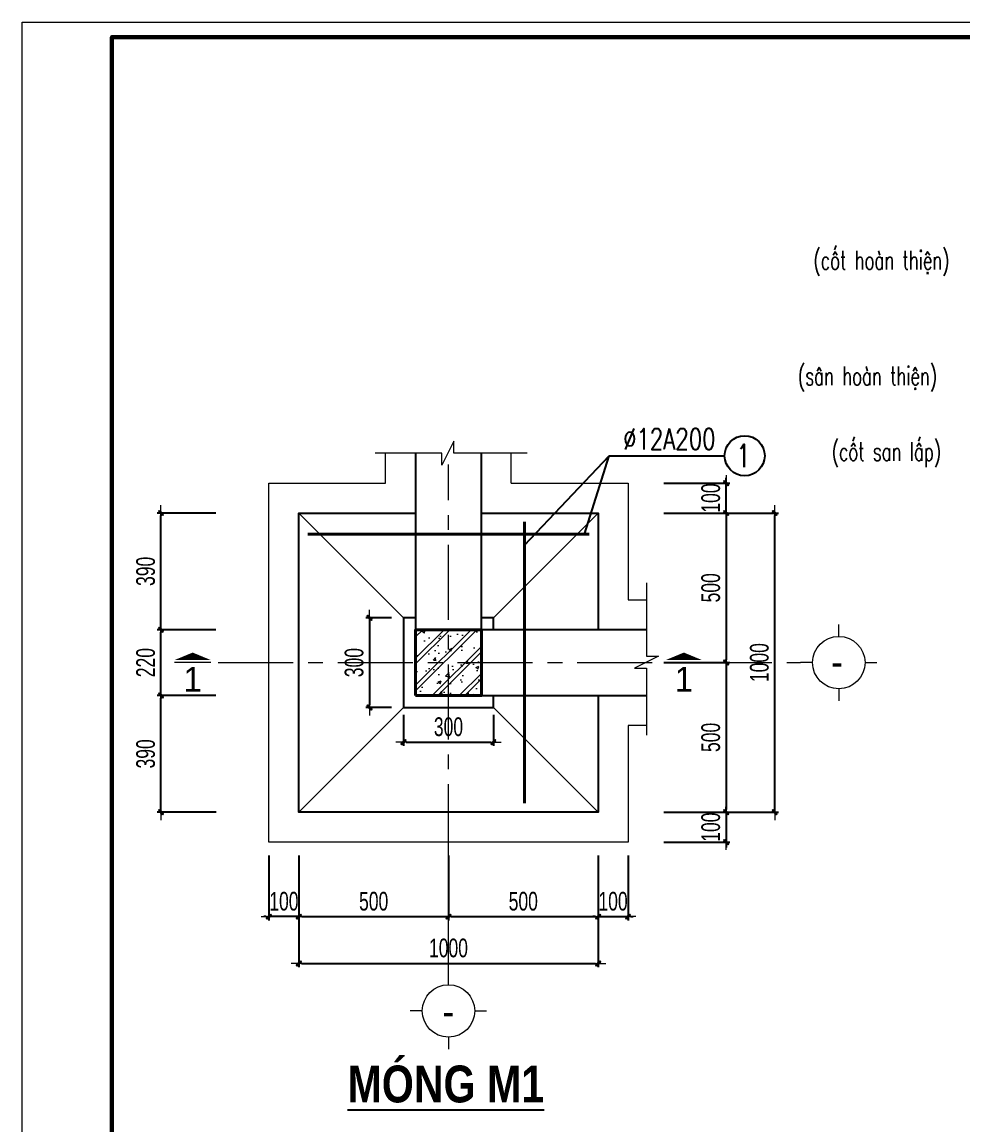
# Model space of a CAD drawing. Header units: millimetres. Extents: x 19378 to 270036, y -611253 to -548347.
# Drawn here: x 175535 to 178683, y -552037 to -548347 of the extents above; entities that cross this region are included whole.
import ezdxf
from ezdxf.enums import TextEntityAlignment as Align

# ---------------------------------------------------------------- set-up
doc = ezdxf.new("R2010")
doc.units = ezdxf.units.MM
doc.header["$MEASUREMENT"] = 0
doc.header["$PDMODE"] = 32
doc.linetypes.add('CENTER', pattern=[2, 1.25, -0.25, 0.25, -0.25])
doc.layers.get('Defpoints').update_dxf_attribs({"color": 1})
doc.layers.add('Khungten_LCDI', color=7, linetype='Continuous')
for name, color, linetype, lineweight in [('LC Dim', 8, 'Continuous', 18), ('LC Hatch', 252, 'Continuous', 9), ('LC ISO', 153, 'Continuous', 13), ('LC Khac', 4, 'Continuous', 9), ('LC Net dam2', 6, 'Continuous', 40), ('LC Net manh', 236, 'Continuous', 5), ('LC Net thay', 7, 'Continuous', 25), ('LC Text1', 3, 'Continuous', 20), ('LC Text2', 7, 'Continuous', 25), ('TRUC', 251, 'CENTER', 5)]:
    doc.layers.add(name, color=color, linetype=linetype, lineweight=lineweight)
doc.styles.add('HOATBIF', font='hoatbif.shx', dxfattribs={"width": 0.7})
doc.styles.add('Khungten', font='VHAVAN.TTF', dxfattribs={"width": 0.9, "height": 5000})
doc.styles.add('LC 1', font='VHAVANB.TTF')
doc.styles.add('LC 3', font='vnsimli.shx', dxfattribs={"width": 0.75})
doc.styles.add('LC3', font='VHARIALB.TTF', dxfattribs={"width": 0.8})
doc.styles.add('Title', font='VHBLACK.TTF', dxfattribs={"width": 0.8})
doc.dimstyles.new('1-100(1-25)', dxfattribs={"dimscale": 25, "dimtxt": 2.5, "dimasz": 0.35, "dimexe": 0.5, "dimexo": 0, "dimgap": 0.8, "dimtad": 1, "dimdec": 0, "dimzin": 0, "dimdsep": 46, "dimtxsty": 'HOATBIF', "dimblk1": 'DOT', "dimblk2": 'DOT', "dimsah": 1, "dimcen": -1, "dimdle": 1, "dimclrd": 256, "dimclre": 256, "dimclrt": 4, "dimadec": 3, "dimazin": 2, "dimtfac": 0.333333, "dimtdec": 0, "dimtix": 1, "dimtmove": 2, "dimatfit": 3, "dimldrblk": 'DOT', "dimfxl": 1, "dimtvp": 0.833333, "dimtolj": 1, "dimtzin": 0, "dimarcsym": 0})
doc.dimstyles.new('mb', dxfattribs={"dimscale": 71, "dimtxt": 2.5, "dimasz": 0.35, "dimexe": 0.5, "dimexo": 0, "dimgap": 0.8, "dimtad": 1, "dimdec": 0, "dimzin": 0, "dimdsep": 46, "dimtxsty": 'HOATBIF', "dimblk1": 'DOT', "dimblk2": 'DOT', "dimsah": 1, "dimcen": -1, "dimdle": 1, "dimclrd": 256, "dimclre": 256, "dimclrt": 4, "dimadec": 3, "dimazin": 2, "dimtfac": 0.333333, "dimtdec": 0, "dimtix": 1, "dimtmove": 2, "dimatfit": 3, "dimldrblk": 'DOT', "dimfxl": 1, "dimtvp": 0.833333, "dimtolj": 1, "dimtzin": 0, "dimarcsym": 0})

# ---------------------------------------------------------------- blocks, each defined once
blk = doc.blocks.new('Nha o can bo nhan vien Trung doan')
at = {"layer": 'Defpoints', "lineweight": 0}
blk.add_lwpolyline([(-1200, -14850), (-1200, 14850), (40800, 14850), (40800, -14850)], close=True, dxfattribs=at)
at = {"layer": 'Khungten_LCDI', "color": 5, "lineweight": 60}
blk.add_lwpolyline([(0, -14650), (0, 14650), (40600, 14650), (40600, -14650)], close=True, dxfattribs=at)
at = {"color": 7, "style": 'Khungten', "width": 0.8}
for tag, p in [('REVISION', (39499, -10746)), ('NGAYHT', (39546, -11609))]:
    blk.add_attdef(tag, text='', height=200, dxfattribs=at).set_placement(p, align=Align.CENTER)
at = {"layer": 'LC Text1', "style": 'Title', "width": 1.485915}
for tag, p, p2 in [('TENBANVE1', (36913, -8886), (40339, -8886)), ('TENBANVE2', (36913, -9562), (40339, -9562))]:
    blk.add_attdef(tag, text='', height=250, dxfattribs=at).set_placement(p, p2, align=Align.FIT)
at = {"layer": 'LC Text1', "style": 'Title', "width": 0.7}
blk.add_attdef('SOBANVE', text='', height=250, dxfattribs=at).set_placement((39562, -13896), align=Align.CENTER)
blk = doc.blocks.new('DOT')
at = {"layer": 'LC Dim'}
blk.add_line((-3, 0), (3, 0), dxfattribs=at)
at = {"layer": 'LC Dim', "color": 4}
blk.add_line((-1, -1), (1, 1), dxfattribs=at)
blk.add_lwpolyline([(0.5, 1), (-1, -0.5), (-0.5, -1), (1, 0.5)], close=True, dxfattribs=at)
blk = doc.blocks.new('*D199')
at = {"layer": 'Defpoints', "color": 0, "ltscale": 500, "transparency": 16777216}
for p in [(176460.4, -551132.8), (176960.4, -551132.8), (176960.4, -551337.2)]:
    blk.add_point(p, dxfattribs=at)
at = {"layer": 'LC Dim', "lineweight": -2, "ltscale": 500, "transparency": 16777216}
for p, q in [((176460.4, -551132.8), (176460.4, -551349.7)), ((176960.4, -551132.8), (176960.4, -551349.7)), ((176469.2, -551337.2), (176951.7, -551337.2))]:
    blk.add_line(p, q, dxfattribs=at)
at = {"layer": 'LC Dim', "lineweight": -2, "ltscale": 500, "transparency": 16777216, "xscale": 8.75, "yscale": 8.75, "zscale": 8.75, "rotation": 180}
blk.add_blockref('DOT', (176460.4, -551337.2), dxfattribs=at)
at = {"layer": 'LC Dim', "lineweight": -2, "ltscale": 500, "transparency": 16777216, "xscale": 8.75, "yscale": 8.75, "zscale": 8.75}
blk.add_blockref('DOT', (176960.4, -551337.2), dxfattribs=at)
at = {"layer": 'LC Dim', "color": 4, "ltscale": 500, "transparency": 16777216, "insert": (176710.4, -551286), "char_height": 62.5, "attachment_point": 5, "style": 'HOATBIF'}
blk.add_mtext('\\A1;500', dxfattribs=at)
blk = doc.blocks.new('_Dot')
at = {"color": 0, "linetype": 'ByBlock', "lineweight": -2}
blk.add_line((-0.5, 0), (-1, 0), dxfattribs=at)
at = {"color": 0, "linetype": 'ByBlock', "const_width": 0.5}
blk.add_lwpolyline([(-0.25, 0, 1), (0.25, 0, 1)], format="xyb", close=True, dxfattribs=at)
blk = doc.blocks.new('*D175')
at = {"layer": 'Defpoints', "color": 0, "ltscale": 2, "transparency": 16777216}
for p in [(176960.4, -551132.8), (177460.4, -551132.8), (177460.4, -551337.2)]:
    blk.add_point(p, dxfattribs=at)
at = {"layer": 'LC Dim', "lineweight": -2, "ltscale": 2, "transparency": 16777216}
for p, q in [((176960.4, -551132.8), (176960.4, -551349.7)), ((177460.4, -551132.8), (177460.4, -551349.7)), ((176969.2, -551337.2), (177451.7, -551337.2))]:
    blk.add_line(p, q, dxfattribs=at)
at = {"layer": 'LC Dim', "lineweight": -2, "ltscale": 2, "transparency": 16777216, "xscale": 8.75, "yscale": 8.75, "zscale": 8.75, "rotation": 180}
blk.add_blockref('DOT', (176960.4, -551337.2), dxfattribs=at)
at = {"layer": 'LC Dim', "lineweight": -2, "ltscale": 2, "transparency": 16777216, "xscale": 8.75, "yscale": 8.75, "zscale": 8.75}
blk.add_blockref('DOT', (177460.4, -551337.2), dxfattribs=at)
at = {"layer": 'LC Dim', "color": 4, "ltscale": 2, "transparency": 16777216, "insert": (177210.4, -551286), "char_height": 62.5, "attachment_point": 5, "style": 'HOATBIF'}
blk.add_mtext('\\A1;500', dxfattribs=at)
blk = doc.blocks.new('*D176')
at = {"layer": 'Defpoints', "color": 0, "ltscale": 500, "transparency": 16777216}
for p in [(177679.9, -549988.1), (177679.9, -550488.1), (177888.2, -550488.1)]:
    blk.add_point(p, dxfattribs=at)
at = {"layer": 'LC Dim', "lineweight": -2, "ltscale": 500, "transparency": 16777216}
for p, q in [((177679.9, -549988.1), (177900.7, -549988.1)), ((177888.2, -549996.8), (177888.2, -550479.3)), ((177679.9, -550488.1), (177900.7, -550488.1))]:
    blk.add_line(p, q, dxfattribs=at)
at = {"layer": 'LC Dim', "lineweight": -2, "ltscale": 500, "transparency": 16777216, "xscale": 8.75, "yscale": 8.75, "zscale": 8.75}
for p, rotation in [((177888.2, -549988.1), 90), ((177888.2, -550488.1), 270)]:
    blk.add_blockref('DOT', p, dxfattribs=dict(at, rotation=rotation))
at = {"layer": 'LC Dim', "color": 4, "ltscale": 500, "transparency": 16777216, "insert": (177837, -550238.1), "char_height": 62.5, "attachment_point": 5, "rotation": 90, "style": 'HOATBIF'}
blk.add_mtext('\\A1;500', dxfattribs=at)
blk = doc.blocks.new('*D177')
at = {"layer": 'Defpoints', "color": 0, "ltscale": 500, "transparency": 16777216}
for p in [(177679.9, -550488.1), (177679.9, -550988.1), (177888.2, -550988.1)]:
    blk.add_point(p, dxfattribs=at)
at = {"layer": 'LC Dim', "lineweight": -2, "ltscale": 500, "transparency": 16777216}
for p, q in [((177679.9, -550488.1), (177900.7, -550488.1)), ((177888.2, -550496.8), (177888.2, -550979.3)), ((177679.9, -550988.1), (177900.7, -550988.1))]:
    blk.add_line(p, q, dxfattribs=at)
at = {"layer": 'LC Dim', "lineweight": -2, "ltscale": 500, "transparency": 16777216, "xscale": 8.75, "yscale": 8.75, "zscale": 8.75}
for p, rotation in [((177888.2, -550488.1), 90), ((177888.2, -550988.1), 270)]:
    blk.add_blockref('DOT', p, dxfattribs=dict(at, rotation=rotation))
at = {"layer": 'LC Dim', "color": 4, "ltscale": 500, "transparency": 16777216, "insert": (177837, -550738.1), "char_height": 62.5, "attachment_point": 5, "rotation": 90, "style": 'HOATBIF'}
blk.add_mtext('\\A1;500', dxfattribs=at)
blk = doc.blocks.new('*D178')
at = {"layer": 'Defpoints', "color": 0, "ltscale": 500, "transparency": 16777216}
for p in [(177679.9, -550988.1), (177679.9, -551088.1), (177888.2, -551088.1)]:
    blk.add_point(p, dxfattribs=at)
at = {"layer": 'LC Dim', "lineweight": -2, "ltscale": 500, "transparency": 16777216}
for p, q in [((177679.9, -550988.1), (177900.7, -550988.1)), ((177888.2, -550979.3), (177888.2, -550970.6)), ((177888.2, -550988.1), (177888.2, -551088.1)), ((177679.9, -551088.1), (177900.7, -551088.1)), ((177888.2, -551096.8), (177888.2, -551105.6))]:
    blk.add_line(p, q, dxfattribs=at)
at = {"layer": 'LC Dim', "lineweight": -2, "ltscale": 500, "transparency": 16777216, "xscale": 8.75, "yscale": 8.75, "zscale": 8.75}
for p, rotation in [((177888.2, -550988.1), 270), ((177888.2, -551088.1), 90)]:
    blk.add_blockref('DOT', p, dxfattribs=dict(at, rotation=rotation))
at = {"layer": 'LC Dim', "color": 4, "ltscale": 500, "transparency": 16777216, "insert": (177837, -551038.1), "char_height": 62.5, "attachment_point": 5, "rotation": 90, "style": 'HOATBIF'}
blk.add_mtext('\\A1;100', dxfattribs=at)
blk = doc.blocks.new('*D179')
at = {"layer": 'Defpoints', "color": 0, "ltscale": 500, "transparency": 16777216}
for p in [(177679.9, -549988.1), (178050.6, -549988.1), (177679.9, -550988.1)]:
    blk.add_point(p, dxfattribs=at)
at = {"layer": 'LC Dim', "lineweight": -2, "ltscale": 500, "transparency": 16777216}
for p, q in [((177679.9, -549988.1), (178063.1, -549988.1)), ((178050.6, -550979.3), (178050.6, -549996.8)), ((177679.9, -550988.1), (178063.1, -550988.1))]:
    blk.add_line(p, q, dxfattribs=at)
at = {"layer": 'LC Dim', "lineweight": -2, "ltscale": 500, "transparency": 16777216, "xscale": 8.75, "yscale": 8.75, "zscale": 8.75}
for p, rotation in [((178050.6, -549988.1), 90), ((178050.6, -550988.1), 270)]:
    blk.add_blockref('DOT', p, dxfattribs=dict(at, rotation=rotation))
at = {"layer": 'LC Dim', "color": 4, "ltscale": 500, "transparency": 16777216, "insert": (177999.4, -550488.1), "char_height": 62.5, "attachment_point": 5, "rotation": 90, "style": 'HOATBIF'}
blk.add_mtext('\\A1;1000', dxfattribs=at)
blk = doc.blocks.new('*D180')
at = {"layer": 'Defpoints', "color": 0, "ltscale": 500, "transparency": 16777216}
for p in [(177460.4, -551132.8), (177560.4, -551132.8), (177560.4, -551337.2)]:
    blk.add_point(p, dxfattribs=at)
at = {"layer": 'LC Dim', "lineweight": -2, "ltscale": 500, "transparency": 16777216}
for p, q in [((177460.4, -551132.8), (177460.4, -551349.7)), ((177560.4, -551132.8), (177560.4, -551349.7)), ((177451.7, -551337.2), (177442.9, -551337.2)), ((177460.4, -551337.2), (177560.4, -551337.2)), ((177569.2, -551337.2), (177577.9, -551337.2))]:
    blk.add_line(p, q, dxfattribs=at)
at = {"layer": 'LC Dim', "lineweight": -2, "ltscale": 500, "transparency": 16777216, "xscale": 8.75, "yscale": 8.75, "zscale": 8.75}
blk.add_blockref('DOT', (177460.4, -551337.2), dxfattribs=at)
at = {"layer": 'LC Dim', "lineweight": -2, "ltscale": 500, "transparency": 16777216, "xscale": 8.75, "yscale": 8.75, "zscale": 8.75, "rotation": 180}
blk.add_blockref('DOT', (177560.4, -551337.2), dxfattribs=at)
at = {"layer": 'LC Dim', "color": 4, "ltscale": 500, "transparency": 16777216, "insert": (177510.4, -551286), "char_height": 62.5, "attachment_point": 5, "style": 'HOATBIF'}
blk.add_mtext('\\A1;100', dxfattribs=at)
blk = doc.blocks.new('*D181')
at = {"layer": 'Defpoints', "color": 0, "ltscale": 500, "transparency": 16777216}
for p in [(176360.4, -551132.8), (176460.4, -551132.8), (176360.4, -551337.2)]:
    blk.add_point(p, dxfattribs=at)
at = {"layer": 'LC Dim', "lineweight": -2, "ltscale": 500, "transparency": 16777216}
for p, q in [((176360.4, -551132.8), (176360.4, -551349.7)), ((176460.4, -551132.8), (176460.4, -551349.7)), ((176351.7, -551337.2), (176342.9, -551337.2)), ((176460.4, -551337.2), (176360.4, -551337.2)), ((176469.2, -551337.2), (176477.9, -551337.2))]:
    blk.add_line(p, q, dxfattribs=at)
at = {"layer": 'LC Dim', "lineweight": -2, "ltscale": 500, "transparency": 16777216, "xscale": 8.75, "yscale": 8.75, "zscale": 8.75}
blk.add_blockref('DOT', (176360.4, -551337.2), dxfattribs=at)
at = {"layer": 'LC Dim', "lineweight": -2, "ltscale": 500, "transparency": 16777216, "xscale": 8.75, "yscale": 8.75, "zscale": 8.75, "rotation": 180}
blk.add_blockref('DOT', (176460.4, -551337.2), dxfattribs=at)
at = {"layer": 'LC Dim', "color": 4, "ltscale": 500, "transparency": 16777216, "insert": (176410.4, -551286), "char_height": 62.5, "attachment_point": 5, "style": 'HOATBIF'}
blk.add_mtext('\\A1;100', dxfattribs=at)
blk = doc.blocks.new('*D182')
at = {"layer": 'Defpoints', "color": 0, "ltscale": 500, "transparency": 16777216}
for p in [(177679.9, -549888.1), (177888.2, -549888.1), (177679.9, -549988.1)]:
    blk.add_point(p, dxfattribs=at)
at = {"layer": 'LC Dim', "lineweight": -2, "ltscale": 500, "transparency": 16777216}
for p, q in [((177888.2, -549879.3), (177888.2, -549870.6)), ((177679.9, -549888.1), (177900.7, -549888.1)), ((177888.2, -549988.1), (177888.2, -549888.1)), ((177679.9, -549988.1), (177900.7, -549988.1)), ((177888.2, -549996.8), (177888.2, -550005.6))]:
    blk.add_line(p, q, dxfattribs=at)
at = {"layer": 'LC Dim', "lineweight": -2, "ltscale": 500, "transparency": 16777216, "xscale": 8.75, "yscale": 8.75, "zscale": 8.75}
for p, rotation in [((177888.2, -549888.1), 270), ((177888.2, -549988.1), 90)]:
    blk.add_blockref('DOT', p, dxfattribs=dict(at, rotation=rotation))
at = {"layer": 'LC Dim', "color": 4, "ltscale": 500, "transparency": 16777216, "insert": (177837, -549938.1), "char_height": 62.5, "attachment_point": 5, "rotation": 90, "style": 'HOATBIF'}
blk.add_mtext('\\A1;100', dxfattribs=at)
blk = doc.blocks.new('TIEUDE1')
at = {"layer": 'LC Text2', "color": 7, "style": 'LC 1'}
blk.add_attdef('TIªU§Ò', text='', height=5, dxfattribs=at).set_placement((0, 0), align=Align.BOTTOM_CENTER)
blk.add_attdef('TL', text='', height=3, dxfattribs=at).set_placement((0, -2), align=Align.TOP_CENTER)
blk = doc.blocks.new('TTRUC')
at = {"layer": 'LC ISO'}
for p, q in [((0, 6.95), (0, 10.13)), ((-6.95, 0), (-10.13, 0)), ((6.95, 0), (10.13, 0)), ((0, -6.95), (0, -10.13))]:
    blk.add_line(p, q, dxfattribs=at)
at = {"layer": 'LC Net manh'}
blk.add_circle((0, 0), 6.95, dxfattribs=at)
blk = doc.blocks.new('*D183')
at = {"layer": 'Defpoints', "color": 0, "ltscale": 500, "transparency": 16777216}
for p in [(176810.4, -550663), (177110.4, -550663), (177110.4, -550754)]:
    blk.add_point(p, dxfattribs=at)
at = {"layer": 'LC Dim', "lineweight": -2, "ltscale": 500, "transparency": 16777216}
for p, q in [((176810.4, -550663), (176810.4, -550766.5)), ((177110.4, -550663), (177110.4, -550766.5)), ((176819.2, -550754), (177101.7, -550754))]:
    blk.add_line(p, q, dxfattribs=at)
at = {"layer": 'LC Dim', "lineweight": -2, "ltscale": 500, "transparency": 16777216, "xscale": 8.75, "yscale": 8.75, "zscale": 8.75, "rotation": 180}
blk.add_blockref('DOT', (176810.4, -550754), dxfattribs=at)
at = {"layer": 'LC Dim', "lineweight": -2, "ltscale": 500, "transparency": 16777216, "xscale": 8.75, "yscale": 8.75, "zscale": 8.75}
blk.add_blockref('DOT', (177110.4, -550754), dxfattribs=at)
at = {"layer": 'LC Dim', "color": 4, "ltscale": 500, "transparency": 16777216, "insert": (176960.4, -550702.8), "char_height": 62.5, "attachment_point": 5, "style": 'HOATBIF'}
blk.add_mtext('\\A1;300', dxfattribs=at)
blk = doc.blocks.new('*D184')
at = {"layer": 'Defpoints', "color": 0, "ltscale": 500, "transparency": 16777216}
for p in [(176769.9, -550338.1), (176696.4, -550638.1), (176769.9, -550638.1)]:
    blk.add_point(p, dxfattribs=at)
at = {"layer": 'LC Dim', "lineweight": -2, "ltscale": 500, "transparency": 16777216}
for p, q in [((176769.9, -550338.1), (176683.9, -550338.1)), ((176696.4, -550346.8), (176696.4, -550629.3)), ((176769.9, -550638.1), (176683.9, -550638.1))]:
    blk.add_line(p, q, dxfattribs=at)
at = {"layer": 'LC Dim', "lineweight": -2, "ltscale": 500, "transparency": 16777216, "xscale": 8.75, "yscale": 8.75, "zscale": 8.75}
for p, rotation in [((176696.4, -550338.1), 90), ((176696.4, -550638.1), 270)]:
    blk.add_blockref('DOT', p, dxfattribs=dict(at, rotation=rotation))
at = {"layer": 'LC Dim', "color": 4, "ltscale": 500, "transparency": 16777216, "insert": (176645.2, -550488.1), "char_height": 62.5, "attachment_point": 5, "rotation": 90, "style": 'HOATBIF'}
blk.add_mtext('\\A1;300', dxfattribs=at)
blk = doc.blocks.new('A$C244B5B27')
at = {"layer": 'LC Hatch'}
h = blk.add_hatch(dxfattribs=at)
h.set_pattern_fill('CHAU-01', color=256, scale=15, pattern_type=2)
h.set_pattern_definition([(50, (-1043319.22, 434015.82), (107.5890274, -9.41282), [11.25, -123.75]), (355, (-1043319.22, 434015.82), (-20.8127, 112.82882), [9, -99]), (100.4514, (-1043310.25, 434015.04), (86.776407, 103.415931), [9.561029, -105.171317]), (46.1842, (-1043319.22, 434045.82), (160.086157, -24.827852), [16.875, -185.625]), (96.6356, (-1043305.88, 434043.75), (140.199406, 146.11768), [14.341543, -157.75695]), (351.1842, (-1043319.22, 434045.82), (140.199292, 146.11779), [13.5, -148.5]), (21, (-1043304.22, 434038.32), (89.536058, -60.3928336), [11.25, -123.75]), (326, (-1043304.22, 434038.32), (36.4973, 108.772507), [9, -99]), (71.4514, (-1043296.76, 434033.29), (126.033394, 48.3795745), [9.561029, -105.171317]), (37.5, (-1043319.22, 434015.823), (1.8239783, 49.9340781), [0, -97.8, 0, -100.5, 0, -99.375]), (7.5, (-1043319.22, 434015.82), (39.4604306, 59.1617568), [0, -57.3, 0, -95.55, 0, -37.875]), (327.5, (-1043352.67, 434015.823), (80.0733654, -3.3832308), [0, -37.5, 0, -117, 0, -155.25]), (317.5, (-1043367.67, 434015.82), (87.4779254, 15.0157473), [0, -48.75, 0, -77.7, 0, -110.25]), (45, (-1043319.22, 434015.82), (-45.0780573, 45.0780573), []), (45, (-1043319.22, 434034.2), (-45.0780573, 45.0780573), [])])
h.paths.add_polyline_path([(110, 110), (-110, 110), (-110, -110), (110, -110)])
at = {"layer": 'LC Net dam2'}
blk.add_lwpolyline([(-110, -110), (110, -110), (110, 110), (-110, 110)], close=True, dxfattribs=at)
blk = doc.blocks.new('*D191')
at = {"layer": 'Defpoints', "color": 0, "ltscale": 2, "transparency": 16777216}
for p in [(176460.4, -551132.8), (177460.4, -551132.8), (177460.4, -551493.5)]:
    blk.add_point(p, dxfattribs=at)
at = {"layer": 'LC Dim', "lineweight": -2, "ltscale": 2, "transparency": 16777216}
for p, q in [((176460.4, -551132.8), (176460.4, -551506)), ((177460.4, -551132.8), (177460.4, -551506)), ((176469.2, -551493.5), (177451.7, -551493.5))]:
    blk.add_line(p, q, dxfattribs=at)
at = {"layer": 'LC Dim', "lineweight": -2, "ltscale": 2, "transparency": 16777216, "xscale": 8.75, "yscale": 8.75, "zscale": 8.75, "rotation": 180}
blk.add_blockref('DOT', (176460.4, -551493.5), dxfattribs=at)
at = {"layer": 'LC Dim', "lineweight": -2, "ltscale": 2, "transparency": 16777216, "xscale": 8.75, "yscale": 8.75, "zscale": 8.75}
blk.add_blockref('DOT', (177460.4, -551493.5), dxfattribs=at)
at = {"layer": 'LC Dim', "color": 4, "ltscale": 2, "transparency": 16777216, "insert": (176960.4, -551442.2), "char_height": 62.5, "attachment_point": 5, "style": 'HOATBIF'}
blk.add_mtext('\\A1;1000', dxfattribs=at)
blk = doc.blocks.new('*D192')
at = {"layer": 'Defpoints', "color": 0, "ltscale": 500, "transparency": 16777216}
for p in [(175999.7, -550598.1), (176183.5, -550598.1), (176184.5, -550988.1)]:
    blk.add_point(p, dxfattribs=at)
at = {"layer": 'LC Dim', "lineweight": -2, "ltscale": 500, "transparency": 16777216}
for p, q in [((176183.5, -550598.1), (175987.2, -550598.1)), ((175999.7, -550979.3), (175999.7, -550606.8)), ((176184.5, -550988.1), (175987.2, -550988.1))]:
    blk.add_line(p, q, dxfattribs=at)
at = {"layer": 'LC Dim', "lineweight": -2, "ltscale": 500, "transparency": 16777216, "xscale": 8.75, "yscale": 8.75, "zscale": 8.75}
for p, rotation in [((175999.7, -550598.1), 90), ((175999.7, -550988.1), 270)]:
    blk.add_blockref('DOT', p, dxfattribs=dict(at, rotation=rotation))
at = {"layer": 'LC Dim', "color": 4, "ltscale": 500, "transparency": 16777216, "insert": (175948.5, -550793.1), "char_height": 62.5, "attachment_point": 5, "rotation": 90, "style": 'HOATBIF'}
blk.add_mtext('\\A1;390', dxfattribs=at)
blk = doc.blocks.new('*D193')
at = {"layer": 'Defpoints', "color": 0, "ltscale": 500, "transparency": 16777216}
for p in [(175999.7, -550378.1), (176183.5, -550378.1), (176183.5, -550598.1)]:
    blk.add_point(p, dxfattribs=at)
at = {"layer": 'LC Dim', "lineweight": -2, "ltscale": 500, "transparency": 16777216}
for p, q in [((176183.5, -550378.1), (175987.2, -550378.1)), ((175999.7, -550589.3), (175999.7, -550386.8)), ((176183.5, -550598.1), (175987.2, -550598.1))]:
    blk.add_line(p, q, dxfattribs=at)
at = {"layer": 'LC Dim', "lineweight": -2, "ltscale": 500, "transparency": 16777216, "xscale": 8.75, "yscale": 8.75, "zscale": 8.75}
for p, rotation in [((175999.7, -550378.1), 90), ((175999.7, -550598.1), 270)]:
    blk.add_blockref('DOT', p, dxfattribs=dict(at, rotation=rotation))
at = {"layer": 'LC Dim', "color": 4, "ltscale": 500, "transparency": 16777216, "insert": (175948.5, -550488.1), "char_height": 62.5, "attachment_point": 5, "rotation": 90, "style": 'HOATBIF'}
blk.add_mtext('\\A1;220', dxfattribs=at)
blk = doc.blocks.new('*D194')
at = {"layer": 'Defpoints', "color": 0, "ltscale": 500, "transparency": 16777216}
for p in [(175999.7, -549988.1), (176183.5, -549988.1), (176183.5, -550378.1)]:
    blk.add_point(p, dxfattribs=at)
at = {"layer": 'LC Dim', "lineweight": -2, "ltscale": 500, "transparency": 16777216}
for p, q in [((176183.5, -549988.1), (175987.2, -549988.1)), ((175999.7, -550369.3), (175999.7, -549996.8)), ((176183.5, -550378.1), (175987.2, -550378.1))]:
    blk.add_line(p, q, dxfattribs=at)
at = {"layer": 'LC Dim', "lineweight": -2, "ltscale": 500, "transparency": 16777216, "xscale": 8.75, "yscale": 8.75, "zscale": 8.75}
for p, rotation in [((175999.7, -549988.1), 90), ((175999.7, -550378.1), 270)]:
    blk.add_blockref('DOT', p, dxfattribs=dict(at, rotation=rotation))
at = {"layer": 'LC Dim', "color": 4, "ltscale": 500, "transparency": 16777216, "insert": (175948.5, -550183.1), "char_height": 62.5, "attachment_point": 5, "rotation": 90, "style": 'HOATBIF'}
blk.add_mtext('\\A1;390', dxfattribs=at)

msp = doc.modelspace()

# ---------------------------------------------------------------- linework, layer by layer
at = {"layer": 'LC Khac', "color": 1, "ltscale": 2}
for p, q in [((176166.2, -550488.1, 0), (176044.8, -550488.1, 0)), ((177807.7, -550488.1, 0), (177686.3, -550488.1, 0))]:
    msp.add_line(p, q, dxfattribs=at)
at = {"layer": 'LC Khac', "color": 1, "ltscale": 2, "elevation": 0}
for points in [[(176105.5, -550454.5, 0, 117.9, 0), (176105.5, -550478.9, 68.8, 68.8, 0)], [(177747, -550454.5, 0, 117.9, 0), (177747, -550478.9, 68.8, 68.8, 0)]]:
    msp.add_lwpolyline(points, format="xyseb", dxfattribs=at)
at = {"layer": 'LC Net dam2'}
for p, q in [((177214.8, -550958.1, 0), (177214.8, -550018.1, 0)), ((177430.4, -550058.8, 0), (176490.4, -550058.8, 0))]:
    msp.add_line(p, q, dxfattribs=at)
at = {"layer": 'LC Net manh', "ltscale": 2}
for p, q in [((177170.4, -549888.1, 0), (177170.4, -549788.3, 0)), ((177170.4, -549888.1, 0), (177560.4, -549888.1, 0)), ((177560.4, -549888.1, 0), (177560.4, -550278.1, 0)), ((176810.4, -550338.1, 0), (176460.4, -549988.1, 0)), ((177110.4, -550338.1, 0), (177460.4, -549988.1, 0)), ((177560.4, -550278.1, 0), (177622.1, -550278.1, 0)), ((176810.4, -550638.1, 0), (176460.4, -550988.1, 0)), ((177110.4, -550638.1, 0), (177460.4, -550988.1, 0)), ((177560.4, -550698.1, 0), (177560.4, -551088.1, 0)), ((177622.1, -550698.1, 0), (177560.4, -550698.1, 0)), ((177560.4, -551088.1, 0), (177170.4, -551088.1, 0))]:
    msp.add_line(p, q, dxfattribs=at)
at = {"layer": 'LC Net manh', "ltscale": 2, "elevation": 0}
for points in [[(177223.8, -549788.3), (176978.3, -549788.3), (176978.3, -549748.3), (176938.3, -549828.3), (176938.3, -549788.3), (176715.3, -549788.3)], [(177170.4, -551088.1), (176360.4, -551088.1), (176360.4, -549888.1), (176750.4, -549888.1), (176750.4, -549788.3)], [(177622.1, -550221.6), (177622.1, -550467.1), (177662.1, -550467.1), (177582.1, -550507.1), (177622.1, -550507.1), (177622.1, -550730.1)]]:
    msp.add_lwpolyline(points, dxfattribs=at)
at = {"layer": 'LC Net thay'}
for p, q in [((176850.4, -549788.3, 0), (176850.4, -550378.1, 0)), ((177070.4, -550378.1, 0), (177070.4, -549788.3, 0)), ((176850.4, -550338.1, 0), (176810.4, -550338.1, 0)), ((176810.4, -550338.1, 0), (176810.4, -550638.1, 0)), ((177110.4, -550338.1, 0), (177070.4, -550338.1, 0)), ((177110.4, -550378.1, 0), (177110.4, -550338.1, 0)), ((177622.1, -550378.1, 0), (177070.4, -550378.1, 0)), ((177070.4, -550598.1, 0), (177622.1, -550598.1, 0)), ((177110.4, -550638.1, 0), (177110.4, -550598.1, 0)), ((176810.4, -550638.1, 0), (177110.4, -550638.1, 0))]:
    msp.add_line(p, q, dxfattribs=at)
at = {"layer": 'LC Net thay', "ltscale": 2, "elevation": 0}
for points in [[(177460.4, -550598.1), (177460.4, -550988.1), (177070.4, -550988.1), (176460.4, -550988.1), (176460.4, -550488.1), (176460.4, -549988.1), (176850.4, -549988.1)], [(177070.4, -549988.1), (177460.4, -549988.1), (177460.4, -550378.1)]]:
    msp.add_lwpolyline(points, dxfattribs=at)
at = {"layer": 'LC Text2', "ltscale": 100}
msp.add_circle((177950.2, -549796.7, 0), 66.9, dxfattribs=at)
at = {"layer": 'TRUC', "ltscale": 200}
for p, q in [((176960.4, -551544.8, 0), (176960.4, -549826, 0)), ((176191, -550488.1, 0), (178137.2, -550488.1, 0))]:
    msp.add_line(p, q, dxfattribs=at)

# ---------------------------------------------------------------- block references
at = {"layer": 'LC Hatch', "ltscale": 2}
msp.add_blockref('A$C244B5B27', (176960.4, -550488.1, 0), dxfattribs=at)
at = {"layer": 'LC ISO', "xscale": 12.59805245045572, "yscale": 12.59805245045572, "zscale": 12.59805245045572}
for p in [(178264.8, -550488.1, 0), (176960.4, -551652.3, 0)]:
    msp.add_blockref('TTRUC', p, dxfattribs=at)
at = {"layer": 'LC Net thay', "xscale": 0.2500028331738406, "yscale": 0.2500028331738406, "zscale": 0.2500028331738406}
msp.add_blockref('Nha o can bo nhan vien Trung doan', (175835.5, -552059.7, 0), dxfattribs=at)
at = {"layer": 'LC Text2'}
ref = msp.add_blockref('TIEUDE1', (176951.7, -551995, 0), dxfattribs=dict(at, xscale=25, yscale=25, zscale=25))
ref.add_attrib('TIªU§Ò', '%%UMãNG M1', dxfattribs={"color": 7, "height": 123.11, "style": 'LC3', "width": 0.8}).set_placement((176951.7, -551995, 0), align=Align.BOTTOM_CENTER)

# ---------------------------------------------------------------- texts
at = {"layer": 'LC Net thay', "ltscale": 2, "style": 'LC 1'}
for p in [(176105.5, -550543.6, 0), (177747, -550543.6, 0)]:
    msp.add_attdef('1', text='B', height=82.5, dxfattribs=at).set_placement(p, align=Align.MIDDLE_CENTER)
at = {"layer": 'LC Text1', "color": 3, "style": 'LC 3', "width": 0.65}
for s, p in [('(cèt hoµn thiÖn)', (178180.3, -549174.4)), ('(s©n hoµn thiÖn)', (178128.5, -549561.1)), ('(cèt san lÊp)', (178241.2, -549813.8, 0))]:
    msp.add_text(s, height=62.501, dxfattribs=at).set_placement(p)
at = {"layer": 'LC Text1', "ltscale": 0.2, "style": 'LC 1', "width": 0.9}
for p in [(178258.6, -550563.8, 0), (176960.4, -551732.6, 0)]:
    msp.add_text('-', height=98.6, dxfattribs=at).set_placement(p, align=Align.BOTTOM_CENTER)
at = {"layer": 'LC Text2', "linetype": 'ByBlock', "style": 'LC 3', "width": 0.75}
msp.add_text('%%C12A200', height=69.44, dxfattribs=at).set_placement((177544.4, -549775.3, 0))
at = {"layer": 'LC Text2', "ltscale": 100, "style": 'LC 3', "width": 0.75}
msp.add_text('1', height=76.4, dxfattribs=at).set_placement((177946.4, -549796.7, 0), align=Align.MIDDLE_CENTER)

# ---------------------------------------------------------------- dimensions: what is measured, and where the dimension line sits
at = {"layer": 'LC Dim', "ltscale": 500}
for base, p1, p2, angle, picture, middle in [((177888.2, -549888.1), (177679.9, -549988.1), (177679.9, -549888.1), 90, '*D182', (177837, -549938.1)), ((175999.7, -549988.1), (176183.5, -550378.1), (176183.5, -549988.1), 90, '*D194', (175948.5, -550183.1)), ((177888.2, -550488.1), (177679.9, -549988.1), (177679.9, -550488.1), 90, '*D176', (177837, -550238.1)), ((178050.6, -549988.1), (177679.9, -550988.1), (177679.9, -549988.1), 90, '*D179', (177999.4, -550488.1)), ((176696.4, -550638.1), (176769.9, -550338.1), (176769.9, -550638.1), 90, '*D184', (176645.2, -550488.1)), ((175999.7, -550378.1), (176183.5, -550598.1), (176183.5, -550378.1), 90, '*D193', (175948.5, -550488.1)), ((177888.2, -550988.1), (177679.9, -550488.1), (177679.9, -550988.1), 90, '*D177', (177837, -550738.1)), ((175999.7, -550598.1), (176184.5, -550988.1), (176183.5, -550598.1), 90, '*D192', (175948.5, -550793.1)), ((177110.4, -550754), (176810.4, -550663), (177110.4, -550663), 180, '*D183', (176960.4, -550702.8)), ((177888.2, -551088.1), (177679.9, -550988.1), (177679.9, -551088.1), 90, '*D178', (177837, -551038.1))]:
    dim = msp.add_linear_dim(base=base, p1=p1, p2=p2, angle=angle, dimstyle='1-100(1-25)', dxfattribs=at)
    dim.commit()
    dim.dimension.update_dxf_attribs({"geometry": picture, "text_midpoint": middle})
for base, p1, p2, picture, middle in [((176360.4, -551337.2), (176460.4, -551132.8), (176360.4, -551132.8), '*D181', (176410.4, -551286)), ((176960.4, -551337.2), (176460.4, -551132.8), (176960.4, -551132.8), '*D199', (176710.4, -551286)), ((177560.4, -551337.2), (177460.4, -551132.8), (177560.4, -551132.8), '*D180', (177510.4, -551286))]:
    dim = msp.add_linear_dim(base=base, p1=p1, p2=p2, dimstyle='1-100(1-25)', dxfattribs=at)
    dim.commit()
    dim.dimension.update_dxf_attribs({"geometry": picture, "text_midpoint": middle})
at = {"layer": 'LC Dim', "ltscale": 2}
for base, p1, picture, middle in [((177460.4, -551493.5), (176460.4, -551132.8), '*D191', (176960.4, -551442.2)), ((177460.4, -551337.2), (176960.4, -551132.8), '*D175', (177210.4, -551286))]:
    dim = msp.add_linear_dim(base=base, p1=p1, p2=(177460.4, -551132.8), dimstyle='mb', override={"dimscale": 25}, dxfattribs=at)
    dim.commit()
    dim.dimension.update_dxf_attribs({"geometry": picture, "text_midpoint": middle})

# ---------------------------------------------------------------- leaders
for points in [[(177214.8, -550095.2, 0), (177497.7, -549796.7, 0), (177883.3, -549796.7, 0)], [(177415.2, -550058.8, 0), (177497.7, -549796.7, 0), (177883.3, -549796.7, 0)]]:
    msp.add_leader(points, dimstyle='mb', override={"dimscale": 25}, dxfattribs=at)

doc.saveas('drawing.dxf')
